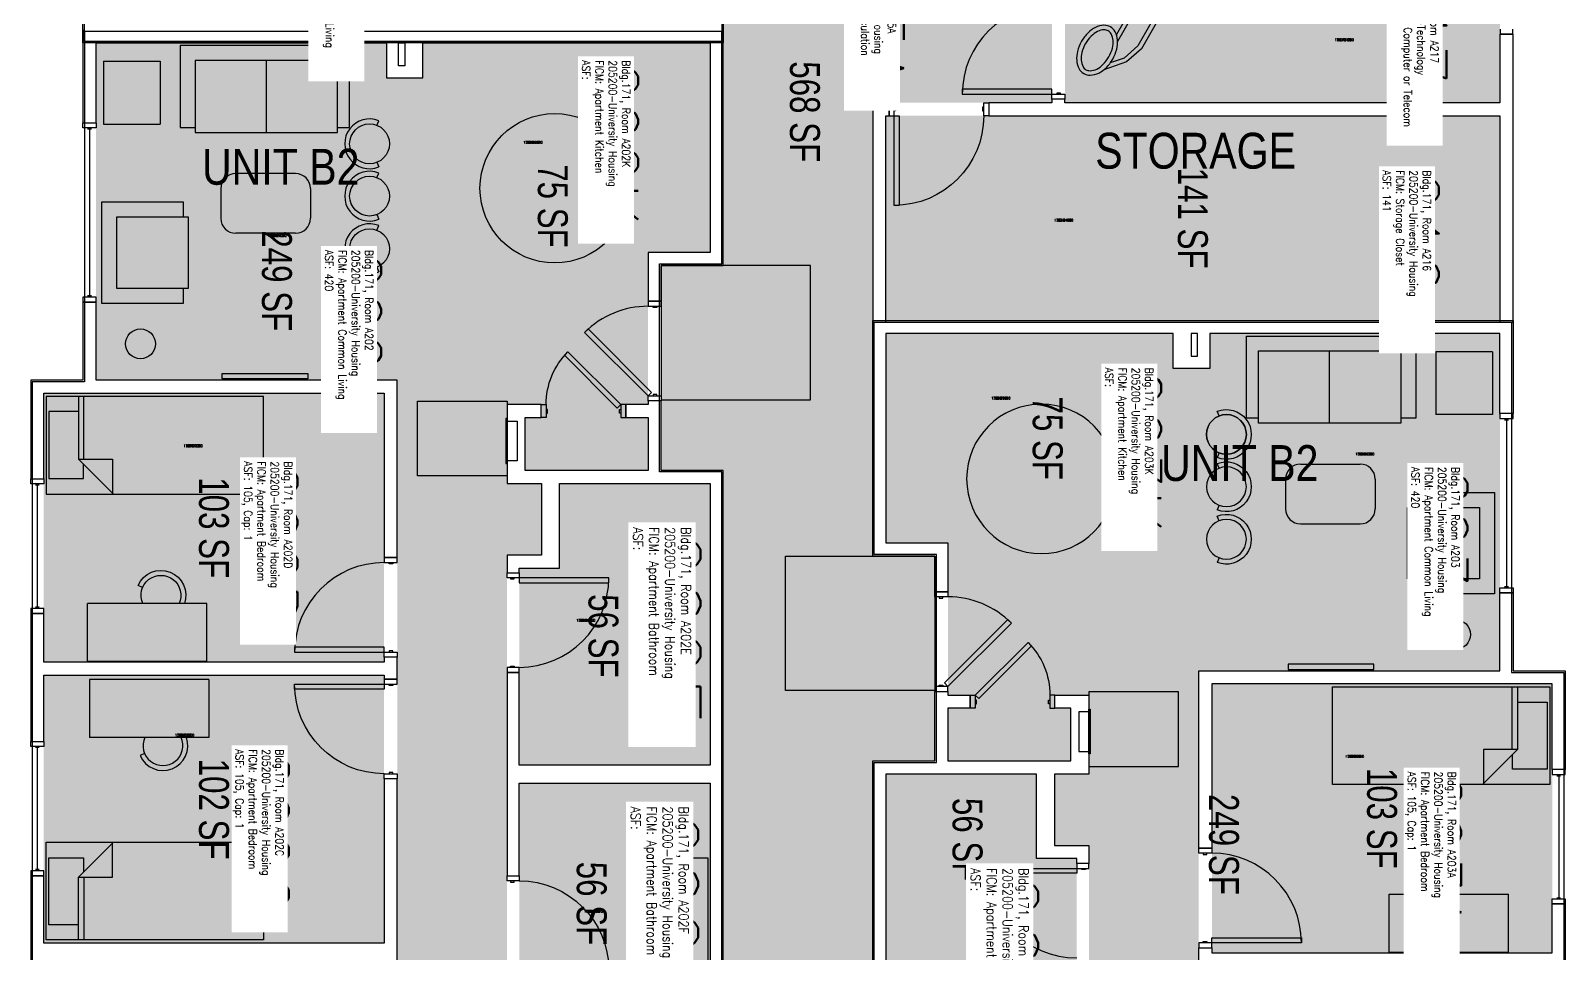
# Model space of a CAD drawing. Header units: inches. Extents: x -24 to 3257, y -489 to 2081.
# Drawn here: x 97 to 714, y 540 to 910 of the extents above; entities that cross this region are included whole.
import ezdxf
from ezdxf.enums import TextEntityAlignment as Align

# ---------------------------------------------------------------- set-up
doc = ezdxf.new("R2010")
doc.units = ezdxf.units.IN
doc.header["$LTSCALE"] = 48
doc.header["$MEASUREMENT"] = 0
for name, color, linetype in [('A-AREA-IDEN', 1, 'Continuous'), ('A-AREA-UNIT', 1, 'Continuous'), ('A-DOOR', 2, 'Continuous'), ('A-FLOR-ACCS', 2, 'Continuous'), ('A-FURN', 3, 'Continuous'), ('A-GLAZ', 1, 'Continuous'), ('A-IDEN-ICON', 4, 'Continuous'), ('A-IDEN-RNUM', 7, 'Continuous'), ('A-IDEN-SNUM', 4, 'Continuous'), ('A-IDEN-VNUM', 4, 'Continuous'), ('A-WALL', 5, 'Continuous'), ('AREA-TEXT', 3, 'Continuous'), ('E-POWR', 2, 'Continuous'), ('Rooms-Category-Color', 7, 'Continuous'), ('Rooms-College-Color', 7, 'Continuous'), ('Rooms-Department-Color', 7, 'Continuous'), ('Rooms-Division-Color', 7, 'Continuous'), ('Rooms-Information', 7, 'Continuous')]:
    doc.layers.add(name, color=color, linetype=linetype)
doc.styles.add('AREA', font='arial.ttf', dxfattribs={"width": 0.75, "height": 12})
doc.styles.add('ROOMSNUMBER', font='txt.shx', dxfattribs={"height": 0.03})
doc.styles.add('ROOMVNUMBER', font='simplex.shx', dxfattribs={"width": 0.85})
doc.styles.get("Standard").update_dxf_attribs({"font": 'ARIALN.TTF'})

# ---------------------------------------------------------------- blocks, each defined once
blk = doc.blocks.new('LUVSEAT')
at = {"layer": 'A-FURN'}
for p, q in [((0, 34), (-33, 34)), ((-33, 34), (-33, 28)), ((0, -34), (0, 34)), ((-6, 28), (-35, 28)), ((-35, 28), (-35, -29.21)), ((-6, -29.21), (-6, 28)), ((-35, -0.6), (-6, -0.6)), ((-35, -29.21), (-6, -29.21)), ((-33, -29.21), (-33, -34)), ((-33, -34), (0, -34))]:
    blk.add_line(p, q, dxfattribs=at)
blk = doc.blocks.new('Bar stool')
at = {"layer": 'A-FURN'}
for p, q in [((-7.43, -2.97), (-9.29, -3.71)), ((7.43, -2.97), (9.29, -3.71))]:
    blk.add_line(p, q, dxfattribs=at)
blk.add_circle((0, 0), 8, dxfattribs=at)
blk.add_arc((0, 0), 10, 338.20604, 201.79396, dxfattribs=at)
blk = doc.blocks.new('A$C4D89189E')
for p, q in [((0, 48), (0, 0)), ((0, 48), (23.25, 48)), ((23.25, 48), (23.25, 0)), ((29.75, 22.18), (30.53, 20.35)), ((0, 0), (23.25, 0.01))]:
    blk.add_line(p, q)
for radius, start, end in [(10, 293.20604, 109.52969), (8, 245.29988, 114.70012)]:
    blk.add_arc((26.59, 29.54), radius, start, end)
blk = doc.blocks.new('5ft_Diameter')
blk.add_circle((0, 0), 30)
blk = doc.blocks.new('HC 54X60')
at = {"layer": 'A-FLOR-ACCS'}
blk.add_lwpolyline([(455.59, -685.59), (455.59, -745.59), (509.59, -745.59), (509.59, -685.59)], close=True, dxfattribs=at)
blk = doc.blocks.new('BED_TWIN')
at = {"linetype": 'Continuous'}
for p, q in [((87.250002, 19.500025), (0, 19.500025)), ((0, 19.500025), (0, -19.740625)), ((12.96, 19.500025), (12.96, -5.659925)), ((15.12, -5.659925), (15.12, 19.500025)), ((87.250002, -19.740625), (87.250002, 19.504725)), ((12.96, 13.379975), (0.99222, 13.379975)), ((1, 13.376575), (1, -13.500025)), ((27.040597, -19.740625), (12.96, -5.659925)), ((12.96, -5.659925), (26.64, -5.659925)), ((26.64, -5.659925), (26.64, -19.340025)), ((15, -13.500025), (15, -7.717325)), ((1, -13.500025), (15, -13.500025)), ((0, -19.740625), (87.252733, -19.740625))]:
    blk.add_line(p, q, dxfattribs=at)
blk = doc.blocks.new('TV')
at = {"layer": 'A-FURN'}
blk.add_lwpolyline([(464.06, -449.82), (466.21, -449.82), (466.21, -484.13), (464.06, -484.13)], close=True, dxfattribs=at)
blk = doc.blocks.new('singleseat')
at = {"layer": 'A-FURN'}
for p, q in [((535.06, -401.29), (494.46, -401.29)), ((494.46, -401.29), (494.46, -434.29)), ((535.06, -434.29), (535.06, -401.29)), ((529.06, -407.29), (500.46, -407.29)), ((500.46, -407.29), (500.46, -436.29)), ((529.06, -436.29), (529.06, -407.29)), ((529.06, -436.29), (529.06, -407.29)), ((494.46, -434.29), (500.46, -434.29)), ((500.46, -436.29), (529.06, -436.29)), ((529.06, -434.29), (533.85, -434.29)), ((529.06, -434.29), (535.06, -434.29))]:
    blk.add_line(p, q, dxfattribs=at)
blk = doc.blocks.new('30x48')
at = {"layer": 'A-FLOR-ACCS'}
blk.add_lwpolyline([(0, 30), (48, 30), (48, 0), (0, 0)], close=True, dxfattribs=at)
blk = doc.blocks.new('CPPHONE')
for p, q in [((0.0096, 0.0252), (-0.0196, -0.0252)), ((0.0169, 0.0279), (-0.0182, -0.0329))]:
    blk.add_line(p, q)
for points in [[(0.0288, 0.0786, 0.139889), (0.0216, 0.0804, 0.107118), (0.0122, 0.0781, 0.079812), (0.0039, 0.0722, 0.067459), (-0.0035, 0.0626, 0.067459), (-0.008, 0.0515, 0.079812), (-0.009, 0.0413, 0.107118), (-0.0064, 0.032, 0.139889), (-0.0012, 0.0267, 0.139889), (0.0061, 0.0248, 0.107118), (0.0155, 0.0272, 0.079812), (0.0238, 0.0331, 0.067459), (0.0312, 0.0426, 0.067459), (0.0357, 0.0538, 0.079812), (0.0367, 0.0639, 0.107118), (0.034, 0.0732, 0.139889)], [(0.0263, 0.0743, 0.139889), (0.0218, 0.0754, 0.107118), (0.0144, 0.0736, 0.079812), (0.0074, 0.0686, 0.067459), (0.0008, 0.0601, 0.067459), (-0.0032, 0.0502, 0.079812), (-0.004, 0.0417, 0.107118), (-0.0019, 0.0344, 0.139889), (0.0013, 0.031, 0.139889), (0.0059, 0.0298, 0.107118), (0.0133, 0.0317, 0.079812), (0.0203, 0.0367, 0.067459), (0.0268, 0.0451, 0.067459), (0.0309, 0.055, 0.079812), (0.0317, 0.0636, 0.107118), (0.0296, 0.0709, 0.139889)], [(-0.0262, -0.0167, 0.139889), (-0.0334, -0.0148, 0.107118), (-0.0428, -0.0172, 0.079812), (-0.0511, -0.0231, 0.067459), (-0.0585, -0.0326, 0.067459), (-0.063, -0.0438, 0.079812), (-0.064, -0.0539, 0.107118), (-0.0614, -0.0632, 0.139889), (-0.0562, -0.0686, 0.139889), (-0.0489, -0.0704, 0.107118), (-0.0395, -0.0681, 0.079812), (-0.0312, -0.0622, 0.067459), (-0.0238, -0.0526, 0.067459), (-0.0193, -0.0415, 0.079812), (-0.0183, -0.0313, 0.107118), (-0.021, -0.022, 0.139889)], [(-0.0287, -0.021, 0.139889), (-0.0332, -0.0198, 0.107118), (-0.0406, -0.0217, 0.079812), (-0.0476, -0.0267, 0.067459), (-0.0542, -0.0351, 0.067459), (-0.0582, -0.045, 0.079812), (-0.059, -0.0536, 0.107118), (-0.0569, -0.0609, 0.139889), (-0.0537, -0.0643, 0.139889), (-0.0491, -0.0654, 0.107118), (-0.0417, -0.0636, 0.079812), (-0.0347, -0.0586, 0.067459), (-0.0282, -0.0501, 0.067459), (-0.0241, -0.0402, 0.079812), (-0.0233, -0.0317, 0.107118), (-0.0254, -0.0244, 0.139889)]]:
    blk.add_lwpolyline(points, format="xyb", close=True)
for points in [[(0.0364, 0.0572), (0.0417, 0.0308), (0.0382, 0.0108), (0.0082, -0.0411), (-0.0083, -0.0558), (-0.0338, -0.0645)], [(0.0334, 0.047), (0.0366, 0.0307), (0.0334, 0.0126), (0.0043, -0.0379), (-0.0109, -0.0514), (-0.0265, -0.0567)]]:
    blk.add_lwpolyline(points)

msp = doc.modelspace()

# ---------------------------------------------------------------- hatches: boundary and pattern name
h = msp.add_hatch()
h.set_pattern_fill('ANSI31', color=256, angle=90, style=0)
h.set_pattern_definition([(135, (-275.59335, 306.26828), (-0.088388348, -0.088388348), [])])
h.paths.add_polyline_path([(308.36, 637.74), (308.36, 696.47), (317.57, 696.47), (317.57, 637.74)], flags=9)
h = msp.add_hatch()
h.set_pattern_fill('ANSI31', color=256, style=0)
h.set_pattern_definition([(45, (1086.59335, 189.51828), (0.088388348, -0.088388348), [])])
h.paths.add_polyline_path([(502.64, 520.99), (502.64, 579.72), (493.43, 579.72), (493.43, 520.99)], flags=9)
at = {"layer": 'Rooms-Category-Color', "true_color": 0xadadad}
msp.add_hatch(color=253, dxfattribs=at).paths.add_polyline_path([(547.22, 1168.24), (547.22, 1193.24), (464.89, 1193.24), (464.89, 1168.24), (375.5, 1168.24), (375.5, 1082.22), (350.5, 1082.22), (350.5, 999.89), (375.5, 999.89), (375.5, 815.86), (350.5, 815.86), (350.5, 733.53), (375.5, 733.53), (374.88, 226), (435.5, 226), (435.5, 616.78), (460.5, 616.78), (460.5, 699.11), (435.5, 699.11), (435.5, 881.25), (507.5, 881.25), (507.5, 960.25), (435.5, 960.25), (435.5, 1023.88), (495.87, 1084.25), (547.22, 1084.25)])
at = {"layer": 'Rooms-Category-Color', "true_color": 0xe3c5e1}
msp.add_hatch(color=254, dxfattribs=at).paths.add_polyline_path([(687.5, 960.25), (687.5, 881.25), (512.75, 881.25), (512.75, 948.25), (536.75, 948.25), (536.75, 960.25)])
at = {"layer": 'Rooms-Category-Color', "true_color": 0x728ef3}
for points in [[(240.13, 905.25), (240.13, 821.11), (345.25, 821.11), (345.25, 759.98), (336.3, 759.98), (336.3, 754.73), (345.25, 754.73), (345.25, 733.53), (295.88, 733.53), (295.88, 754.73), (302.3, 754.73), (302.3, 759.98), (288.63, 759.98), (288.63, 728.28), (302.5, 728.28), (302.5, 699.53), (288.63, 699.53), (288.63, 523.5), (302.5, 523.5), (302.5, 494.75), (244.5, 494.75), (244.5, 769.75), (123.5, 769.75), (123.5, 905.25)], [(370.25, 821.11), (240.13, 821.11), (240.13, 891.25), (254.75, 891.25), (254.75, 905.25), (370.25, 905.25)], [(687.5, 876), (687.5, 793.75), (440.75, 793.75), (440.75, 876)], [(440.75, 704.36), (570.88, 704.36), (570.88, 774.5), (556.25, 774.5), (556.25, 788.5), (440.75, 788.5)], [(570.88, 788.5), (570.88, 704.36), (465.75, 704.36), (465.75, 643.23), (474.7, 643.23), (474.7, 637.98), (465.75, 637.98), (465.75, 616.78), (515.13, 616.78), (515.13, 637.98), (508.7, 637.98), (508.7, 643.23), (522.38, 643.23), (522.38, 611.53), (508.5, 611.53), (508.5, 582.78), (522.38, 582.78), (522.38, 406.75), (508.5, 406.75), (508.5, 378), (566.5, 378), (566.5, 653), (687.5, 653), (687.5, 788.5)], [(102.5, 764.5), (102.5, 656.5), (239.25, 656.5), (239.25, 764.5)], [(293.5, 694.28), (293.5, 615.14), (370.25, 615.14), (370.25, 728.28), (309.75, 728.28), (309.75, 694.28)], [(239.25, 543.63), (239.25, 651.25), (102.5, 651.25), (102.5, 543.63)], [(708.5, 539.75), (708.5, 647.75), (571.75, 647.75), (571.75, 539.75)], [(440.75, 611.53), (440.75, 498.39), (517.5, 498.39), (517.5, 577.53), (501.25, 577.53), (501.25, 611.53)], [(370.25, 607.89), (293.5, 607.89), (293.5, 528.75), (309.75, 528.75), (309.75, 494.75), (370.25, 494.75)]]:
    msp.add_hatch(color=171, dxfattribs=at).paths.add_polyline_path(points)
at = {"layer": 'Rooms-College-Color', "true_color": 0xadadad}
for points in [[(547.22, 1168.24), (547.22, 1193.24), (464.89, 1193.24), (464.89, 1168.24), (375.5, 1168.24), (375.5, 1082.22), (350.5, 1082.22), (350.5, 999.89), (375.5, 999.89), (375.5, 815.86), (350.5, 815.86), (350.5, 733.53), (375.5, 733.53), (374.88, 226), (435.5, 226), (435.5, 616.78), (460.5, 616.78), (460.5, 699.11), (435.5, 699.11), (435.5, 881.25), (507.5, 881.25), (507.5, 960.25), (435.5, 960.25), (435.5, 1023.88), (495.87, 1084.25), (547.22, 1084.25)], [(687.5, 960.25), (687.5, 881.25), (512.75, 881.25), (512.75, 948.25), (536.75, 948.25), (536.75, 960.25)], [(240.13, 905.25), (240.13, 821.11), (345.25, 821.11), (345.25, 759.98), (336.3, 759.98), (336.3, 754.73), (345.25, 754.73), (345.25, 733.53), (295.88, 733.53), (295.88, 754.73), (302.3, 754.73), (302.3, 759.98), (288.63, 759.98), (288.63, 728.28), (302.5, 728.28), (302.5, 699.53), (288.63, 699.53), (288.63, 523.5), (302.5, 523.5), (302.5, 494.75), (244.5, 494.75), (244.5, 769.75), (123.5, 769.75), (123.5, 905.25)], [(370.25, 821.11), (240.13, 821.11), (240.13, 891.25), (254.75, 891.25), (254.75, 905.25), (370.25, 905.25)], [(687.5, 876), (687.5, 793.75), (440.75, 793.75), (440.75, 876)], [(440.75, 704.36), (570.88, 704.36), (570.88, 774.5), (556.25, 774.5), (556.25, 788.5), (440.75, 788.5)], [(570.88, 788.5), (570.88, 704.36), (465.75, 704.36), (465.75, 643.23), (474.7, 643.23), (474.7, 637.98), (465.75, 637.98), (465.75, 616.78), (515.13, 616.78), (515.13, 637.98), (508.7, 637.98), (508.7, 643.23), (522.38, 643.23), (522.38, 611.53), (508.5, 611.53), (508.5, 582.78), (522.38, 582.78), (522.38, 406.75), (508.5, 406.75), (508.5, 378), (566.5, 378), (566.5, 653), (687.5, 653), (687.5, 788.5)], [(102.5, 764.5), (102.5, 656.5), (239.25, 656.5), (239.25, 764.5)], [(293.5, 694.28), (293.5, 615.14), (370.25, 615.14), (370.25, 728.28), (309.75, 728.28), (309.75, 694.28)], [(239.25, 543.63), (239.25, 651.25), (102.5, 651.25), (102.5, 543.63)], [(708.5, 539.75), (708.5, 647.75), (571.75, 647.75), (571.75, 539.75)], [(440.75, 611.53), (440.75, 498.39), (517.5, 498.39), (517.5, 577.53), (501.25, 577.53), (501.25, 611.53)], [(370.25, 607.89), (293.5, 607.89), (293.5, 528.75), (309.75, 528.75), (309.75, 494.75), (370.25, 494.75)]]:
    msp.add_hatch(color=253, dxfattribs=at).paths.add_polyline_path(points)
at = {"layer": 'Rooms-Department-Color', "true_color": 0xacacac}
msp.add_hatch(color=253, dxfattribs=at).paths.add_polyline_path([(547.22, 1168.24), (547.22, 1193.24), (464.89, 1193.24), (464.89, 1168.24), (375.5, 1168.24), (375.5, 1082.22), (350.5, 1082.22), (350.5, 999.89), (375.5, 999.89), (375.5, 815.86), (350.5, 815.86), (350.5, 733.53), (375.5, 733.53), (374.88, 226), (435.5, 226), (435.5, 616.78), (460.5, 616.78), (460.5, 699.11), (435.5, 699.11), (435.5, 881.25), (507.5, 881.25), (507.5, 960.25), (435.5, 960.25), (435.5, 1023.88), (495.87, 1084.25), (547.22, 1084.25)])
at = {"layer": 'Rooms-Department-Color', "true_color": 0x604aed}
for points in [[(687.5, 960.25), (687.5, 881.25), (512.75, 881.25), (512.75, 948.25), (536.75, 948.25), (536.75, 960.25)], [(240.13, 905.25), (240.13, 821.11), (345.25, 821.11), (345.25, 759.98), (336.3, 759.98), (336.3, 754.73), (345.25, 754.73), (345.25, 733.53), (295.88, 733.53), (295.88, 754.73), (302.3, 754.73), (302.3, 759.98), (288.63, 759.98), (288.63, 728.28), (302.5, 728.28), (302.5, 699.53), (288.63, 699.53), (288.63, 523.5), (302.5, 523.5), (302.5, 494.75), (244.5, 494.75), (244.5, 769.75), (123.5, 769.75), (123.5, 905.25)], [(370.25, 821.11), (240.13, 821.11), (240.13, 891.25), (254.75, 891.25), (254.75, 905.25), (370.25, 905.25)], [(687.5, 876), (687.5, 793.75), (440.75, 793.75), (440.75, 876)], [(440.75, 704.36), (570.88, 704.36), (570.88, 774.5), (556.25, 774.5), (556.25, 788.5), (440.75, 788.5)], [(570.88, 788.5), (570.88, 704.36), (465.75, 704.36), (465.75, 643.23), (474.7, 643.23), (474.7, 637.98), (465.75, 637.98), (465.75, 616.78), (515.13, 616.78), (515.13, 637.98), (508.7, 637.98), (508.7, 643.23), (522.38, 643.23), (522.38, 611.53), (508.5, 611.53), (508.5, 582.78), (522.38, 582.78), (522.38, 406.75), (508.5, 406.75), (508.5, 378), (566.5, 378), (566.5, 653), (687.5, 653), (687.5, 788.5)], [(102.5, 764.5), (102.5, 656.5), (239.25, 656.5), (239.25, 764.5)], [(293.5, 694.28), (293.5, 615.14), (370.25, 615.14), (370.25, 728.28), (309.75, 728.28), (309.75, 694.28)], [(239.25, 543.63), (239.25, 651.25), (102.5, 651.25), (102.5, 543.63)], [(708.5, 539.75), (708.5, 647.75), (571.75, 647.75), (571.75, 539.75)], [(440.75, 611.53), (440.75, 498.39), (517.5, 498.39), (517.5, 577.53), (501.25, 577.53), (501.25, 611.53)], [(370.25, 607.89), (293.5, 607.89), (293.5, 528.75), (309.75, 528.75), (309.75, 494.75), (370.25, 494.75)]]:
    msp.add_hatch(color=173, dxfattribs=at).paths.add_polyline_path(points)
at = {"layer": 'Rooms-Division-Color', "true_color": 0xadadad}
msp.add_hatch(color=253, dxfattribs=at).paths.add_polyline_path([(547.22, 1168.24), (547.22, 1193.24), (464.89, 1193.24), (464.89, 1168.24), (375.5, 1168.24), (375.5, 1082.22), (350.5, 1082.22), (350.5, 999.89), (375.5, 999.89), (375.5, 815.86), (350.5, 815.86), (350.5, 733.53), (375.5, 733.53), (374.88, 226), (435.5, 226), (435.5, 616.78), (460.5, 616.78), (460.5, 699.11), (435.5, 699.11), (435.5, 881.25), (507.5, 881.25), (507.5, 960.25), (435.5, 960.25), (435.5, 1023.88), (495.87, 1084.25), (547.22, 1084.25)])
at = {"layer": 'Rooms-Division-Color', "true_color": 0x604aed}
for points in [[(687.5, 960.25), (687.5, 881.25), (512.75, 881.25), (512.75, 948.25), (536.75, 948.25), (536.75, 960.25)], [(240.13, 905.25), (240.13, 821.11), (345.25, 821.11), (345.25, 759.98), (336.3, 759.98), (336.3, 754.73), (345.25, 754.73), (345.25, 733.53), (295.88, 733.53), (295.88, 754.73), (302.3, 754.73), (302.3, 759.98), (288.63, 759.98), (288.63, 728.28), (302.5, 728.28), (302.5, 699.53), (288.63, 699.53), (288.63, 523.5), (302.5, 523.5), (302.5, 494.75), (244.5, 494.75), (244.5, 769.75), (123.5, 769.75), (123.5, 905.25)], [(370.25, 821.11), (240.13, 821.11), (240.13, 891.25), (254.75, 891.25), (254.75, 905.25), (370.25, 905.25)], [(687.5, 876), (687.5, 793.75), (440.75, 793.75), (440.75, 876)], [(440.75, 704.36), (570.88, 704.36), (570.88, 774.5), (556.25, 774.5), (556.25, 788.5), (440.75, 788.5)], [(570.88, 788.5), (570.88, 704.36), (465.75, 704.36), (465.75, 643.23), (474.7, 643.23), (474.7, 637.98), (465.75, 637.98), (465.75, 616.78), (515.13, 616.78), (515.13, 637.98), (508.7, 637.98), (508.7, 643.23), (522.38, 643.23), (522.38, 611.53), (508.5, 611.53), (508.5, 582.78), (522.38, 582.78), (522.38, 406.75), (508.5, 406.75), (508.5, 378), (566.5, 378), (566.5, 653), (687.5, 653), (687.5, 788.5)], [(102.5, 764.5), (102.5, 656.5), (239.25, 656.5), (239.25, 764.5)], [(293.5, 694.28), (293.5, 615.14), (370.25, 615.14), (370.25, 728.28), (309.75, 728.28), (309.75, 694.28)], [(239.25, 543.63), (239.25, 651.25), (102.5, 651.25), (102.5, 543.63)], [(708.5, 539.75), (708.5, 647.75), (571.75, 647.75), (571.75, 539.75)], [(440.75, 611.53), (440.75, 498.39), (517.5, 498.39), (517.5, 577.53), (501.25, 577.53), (501.25, 611.53)], [(370.25, 607.89), (293.5, 607.89), (293.5, 528.75), (309.75, 528.75), (309.75, 494.75), (370.25, 494.75)]]:
    msp.add_hatch(color=173, dxfattribs=at).paths.add_polyline_path(points)

# ---------------------------------------------------------------- linework, layer by layer
at = {"layer": 'A-AREA-UNIT'}
for p, q in [((118.88, 905.88), (118.88, 1046.63)), ((374.88, 999.27), (374.88, 905.88)), ((374.88, 909.88), (118.88, 909.88)), ((118.88, 909.88), (118.88, 769.13)), ((374.88, 816.48), (374.88, 909.88)), ((374.88, 905.88), (118.88, 905.88)), ((349.88, 732.91), (349.88, 816.48)), ((349.88, 816.48), (374.88, 816.48)), ((436.13, 699.73), (436.13, 793.13)), ((436.13, 793.13), (692.13, 793.13)), ((692.13, 793.13), (692.13, 652.38)), ((118.88, 769.13), (97.88, 769.13)), ((97.88, 769.13), (97.88, 426.13)), ((374.88, 732.91), (349.88, 732.91)), ((374.88, 366.13), (374.88, 732.91)), ((461.13, 699.73), (436.13, 699.73)), ((461.13, 616.16), (461.13, 699.73)), ((692.13, 652.38), (713.13, 652.38)), ((713.13, 652.38), (713.13, 309.38)), ((436.13, 249.38), (436.13, 616.16)), ((436.13, 616.16), (461.13, 616.16))]:
    msp.add_line(p, q, dxfattribs=at)
at = {"layer": 'A-DOOR'}
for p, q in [((507.5, 886.63), (471.5, 886.63)), ((471.5, 886.63), (471.5, 884.63)), ((471.5, 884.63), (507.5, 884.63)), ((507.5, 884.63), (507.5, 886.63)), ((507.5, 882.63), (507.5, 884.63)), ((507.5, 884.63), (512.75, 884.63)), ((512.75, 882.63), (507.5, 882.63)), ((511, 885.13), (509.5, 885.13)), ((509.5, 885.13), (509.5, 884.63)), ((509.5, 884.63), (511, 884.63)), ((511, 884.63), (511, 885.13)), ((512.75, 884.63), (512.75, 882.63)), ((444.13, 881.25), (442.13, 881.25)), ((442.13, 881.25), (442.13, 876)), ((442.13, 876), (444.13, 876)), ((444.13, 876), (444.13, 881.25)), ((444.13, 879.5), (444.63, 879.5)), ((444.13, 878), (444.13, 879.5)), ((444.63, 878), (444.13, 878)), ((444.13, 876), (446.13, 876)), ((444.13, 840), (444.13, 876)), ((444.63, 879.5), (444.63, 878)), ((446.13, 876), (446.13, 840)), ((480.13, 879.5), (479.63, 879.5)), ((479.63, 879.5), (479.63, 878)), ((479.63, 878), (480.13, 878)), ((480.13, 881.25), (482.13, 881.25)), ((480.13, 876), (480.13, 881.25)), ((480.13, 878), (480.13, 879.5)), ((482.13, 876), (480.13, 876)), ((482.13, 881.25), (482.13, 876)), ((446.13, 840), (444.13, 840))]:
    msp.add_line(p, q, dxfattribs=at)
for points in [[(350.5, 799.47), (350.5, 801.47), (345.25, 801.47), (345.25, 799.47)], [(348.75, 799.47), (348.75, 798.97), (347.25, 798.97), (347.25, 799.47)], [(345.25, 763.47), (346.66, 764.88), (321.21, 790.34), (319.79, 788.92)], [(334.3, 759.98), (332.89, 758.57), (311.67, 779.78), (313.09, 781.19)], [(304.3, 754.73), (302.3, 754.73), (302.3, 759.98), (304.3, 759.98)], [(334.3, 754.73), (336.3, 754.73), (336.3, 759.98), (334.3, 759.98)], [(350.5, 763.47), (350.5, 761.47), (345.25, 761.47), (345.25, 763.47)], [(348.75, 763.47), (348.75, 763.97), (347.25, 763.97), (347.25, 763.47)], [(304.3, 756.48), (304.8, 756.48), (304.8, 757.98), (304.3, 757.98)], [(334.3, 756.48), (333.8, 756.48), (333.8, 757.98), (334.3, 757.98)], [(244.5, 696.5), (244.5, 698.5), (239.25, 698.5), (239.25, 696.5)], [(242.75, 696.5), (242.75, 696), (241.25, 696), (241.25, 696.5)], [(288.63, 690.39), (288.63, 692.39), (293.5, 692.39), (293.5, 690.39)], [(290, 690.39), (290, 689.89), (291.5, 689.89), (291.5, 690.39)], [(293.5, 690.39), (293.5, 688.39), (329.5, 688.39), (329.5, 690.39)], [(460.5, 682.72), (460.5, 684.72), (465.75, 684.72), (465.75, 682.72)], [(462.25, 682.72), (462.25, 682.22), (463.75, 682.22), (463.75, 682.72)], [(465.75, 646.72), (464.34, 648.13), (489.79, 673.59), (491.21, 672.17)], [(239.25, 660.5), (239.25, 662.5), (203.25, 662.5), (203.25, 660.5)], [(244.5, 660.5), (244.5, 658.5), (239.25, 658.5), (239.25, 660.5)], [(242.75, 660.5), (242.75, 661), (241.25, 661), (241.25, 660.5)], [(476.7, 643.23), (478.11, 641.82), (499.33, 663.03), (497.91, 664.44)], [(288.63, 654.39), (288.63, 652.39), (293.5, 652.39), (293.5, 654.39)], [(290, 654.39), (290, 654.89), (291.5, 654.89), (291.5, 654.39)], [(239.25, 647.63), (239.25, 645.63), (203.25, 645.63), (203.25, 647.63)], [(244.5, 647.63), (244.5, 649.63), (239.25, 649.63), (239.25, 647.63)], [(242.75, 647.63), (242.75, 647.13), (241.25, 647.13), (241.25, 647.63)], [(460.5, 646.72), (460.5, 644.72), (465.75, 644.72), (465.75, 646.72)], [(462.25, 646.72), (462.25, 647.22), (463.75, 647.22), (463.75, 646.72)], [(476.7, 637.98), (474.7, 637.98), (474.7, 643.23), (476.7, 643.23)], [(476.7, 639.73), (477.2, 639.73), (477.2, 641.23), (476.7, 641.23)], [(506.7, 639.73), (506.2, 639.73), (506.2, 641.23), (506.7, 641.23)], [(506.7, 637.98), (508.7, 637.98), (508.7, 643.23), (506.7, 643.23)], [(244.5, 611.63), (244.5, 609.63), (239.25, 609.63), (239.25, 611.63)], [(242.75, 611.63), (242.75, 612.13), (241.25, 612.13), (241.25, 611.63)], [(566.5, 579.75), (566.5, 581.75), (571.75, 581.75), (571.75, 579.75)], [(568.25, 579.75), (568.25, 579.25), (569.75, 579.25), (569.75, 579.75)], [(517.5, 573.64), (517.5, 571.64), (481.5, 571.64), (481.5, 573.64)], [(522.38, 573.64), (522.38, 575.64), (517.5, 575.64), (517.5, 573.64)], [(521, 573.64), (521, 573.14), (519.5, 573.14), (519.5, 573.64)], [(288.63, 568.64), (288.63, 570.64), (293.5, 570.64), (293.5, 568.64)], [(290, 568.64), (290, 568.14), (291.5, 568.14), (291.5, 568.64)], [(566.5, 543.75), (566.5, 541.75), (571.75, 541.75), (571.75, 543.75)], [(568.25, 543.75), (568.25, 544.25), (569.75, 544.25), (569.75, 543.75)], [(571.75, 543.75), (571.75, 545.75), (607.75, 545.75), (607.75, 543.75)]]:
    msp.add_lwpolyline(points, close=True, dxfattribs=at)
for centre, start, end in [((507.5, 884.63), 90, 180), ((345.25, 763.47), 90, 135), ((239.25, 660.5), 90, 180), ((293.5, 690.39), 270, 0), ((465.75, 646.72), 45, 90), ((571.75, 543.75), 0, 90), ((517.5, 573.64), 180, 270)]:
    msp.add_arc(centre, 36, start, end, dxfattribs=at)
at = {"layer": 'A-DOOR', "extrusion": (0, 0, -1)}
for centre, radius, start, end in [((-444.13, 876), 36, 180, 270), ((-334.3, 759.98), 30, 0, 45), ((-476.7, 643.23), 30, 135, 180), ((-239.25, 647.63), 36, 270, 0), ((-293.5, 532.64), 36, 90, 180)]:
    msp.add_arc(centre, radius, start, end, dxfattribs=at)
at = {"layer": 'A-FLOR-ACCS'}
for points in [[(288.63, 731.33), (252.63, 731.33), (252.63, 761.33), (288.63, 761.33)], [(522.38, 614.58), (558.38, 614.58), (558.38, 644.58), (522.38, 644.58)]]:
    msp.add_lwpolyline(points, close=True, dxfattribs=at)
at = {"layer": 'A-FURN'}
for p, q in [((126.52, 897.94), (149.27, 897.94)), ((126.52, 897.94), (126.52, 872.69)), ((149.27, 897.94), (149.27, 872.69)), ((126.52, 872.69), (149.27, 872.69)), ((203.63, 852.8), (179.63, 852.8)), ((173.63, 846.8), (173.63, 834.8)), ((209.63, 846.8), (209.63, 834.8)), ((203.63, 828.8), (179.63, 828.8)), ((684.48, 781.19), (661.73, 781.19)), ((661.73, 781.19), (661.73, 755.94)), ((684.48, 781.19), (684.48, 755.94)), ((684.48, 755.94), (661.73, 755.94)), ((607.37, 736.05), (631.37, 736.05)), ((601.37, 730.05), (601.37, 718.05)), ((637.37, 730.05), (637.37, 718.05)), ((607.37, 712.05), (631.37, 712.05))]:
    msp.add_line(p, q, dxfattribs=at)
for centre, radius in [((233.39, 864.73), 8), ((141.37, 784.35), 6), ((577.61, 747.98), 8), ((669.63, 667.6), 6)]:
    msp.add_circle(centre, radius, dxfattribs=at)
for centre, start, end in [((179.63, 846.8), 90, 180), ((203.63, 846.8), 0, 90), ((179.63, 834.8), 180, 270), ((203.63, 834.8), 270, 0), ((607.37, 730.05), 90, 180), ((631.37, 730.05), 0, 90), ((607.37, 718.05), 180, 270), ((631.37, 718.05), 270, 0)]:
    msp.add_arc(centre, 6, start, end, dxfattribs=at)
at = {"layer": 'A-GLAZ'}
for p, q in [((687.63, 910.75), (687.63, 908.75)), ((687.63, 908.75), (692.63, 908.75)), ((692.63, 908.75), (692.63, 910.75)), ((121.63, 870.63), (120.13, 870.63)), ((120.88, 870.63), (120.88, 803.63)), ((121.63, 803.63), (120.13, 803.63)), ((689.38, 753.88), (690.88, 753.88)), ((690.13, 753.88), (690.13, 686.88)), ((100.63, 727.59), (99.13, 727.59)), ((99.88, 727.59), (99.88, 678.59)), ((689.38, 686.88), (690.88, 686.88)), ((100.63, 678.59), (99.13, 678.59)), ((100.63, 622.13), (99.13, 622.13)), ((99.88, 622.13), (99.88, 573.13)), ((710.38, 610.84), (711.88, 610.84)), ((711.13, 610.84), (711.13, 561.84)), ((100.63, 573.13), (99.13, 573.13)), ((710.38, 561.84), (711.88, 561.84))]:
    msp.add_line(p, q, dxfattribs=at)
for points in [[(118.25, 871.13), (118.25, 873.13), (123.5, 873.13), (123.5, 871.13)], [(118.25, 803.13), (118.25, 801.13), (123.5, 801.13), (123.5, 803.13)], [(692.75, 754.38), (692.75, 756.38), (687.5, 756.38), (687.5, 754.38)], [(97.25, 728.09), (97.25, 730.09), (102.5, 730.09), (102.5, 728.09)], [(692.75, 686.38), (692.75, 684.38), (687.5, 684.38), (687.5, 686.38)], [(97.25, 678.09), (97.25, 676.09), (102.5, 676.09), (102.5, 678.09)], [(97.25, 622.63), (97.25, 624.63), (102.5, 624.63), (102.5, 622.63)], [(713.75, 611.34), (713.75, 613.34), (708.5, 613.34), (708.5, 611.34)], [(97.25, 572.63), (97.25, 570.63), (102.5, 570.63), (102.5, 572.63)], [(713.75, 561.34), (713.75, 559.34), (708.5, 559.34), (708.5, 561.34)]]:
    msp.add_lwpolyline(points, close=True, dxfattribs=at)
at = {"layer": 'A-WALL'}
for p, q in [((375.5, 999.89), (375.5, 905.25)), ((118.25, 905.25), (118.25, 942.62)), ((118.25, 910.5), (118.25, 873.13)), ((375.5, 815.86), (375.5, 910.5)), ((692.75, 908.75), (687.5, 908.75)), ((687.5, 908.75), (687.5, 881.25)), ((692.75, 793.13), (692.75, 908.75)), ((375.5, 905.25), (118.25, 905.25)), ((123.5, 873.13), (123.5, 905.25)), ((123.5, 905.25), (240.13, 905.25)), ((240.13, 905.25), (240.13, 891.25)), ((245, 905.25), (247.5, 905.25)), ((245, 896.13), (245, 905.25)), ((247.5, 905.25), (247.5, 896.13)), ((254.75, 905.25), (370.25, 905.25)), ((254.75, 891.25), (254.75, 905.25)), ((370.25, 905.25), (370.25, 821.11)), ((247.5, 896.13), (245, 896.13)), ((240.13, 891.25), (254.75, 891.25)), ((512.75, 882.63), (507.5, 882.63)), ((507.5, 882.63), (507.5, 881.25)), ((512.75, 881.25), (512.75, 882.63)), ((435.5, 881.25), (435.5, 793.13)), ((442.13, 881.25), (435.5, 881.25)), ((440.75, 793.13), (440.75, 876)), ((440.75, 876), (442.13, 876)), ((442.13, 876), (442.13, 881.25)), ((507.5, 881.25), (482.13, 881.25)), ((482.13, 881.25), (482.13, 876)), ((482.13, 876), (687.5, 876)), ((687.5, 881.25), (512.75, 881.25)), ((687.5, 876), (687.5, 793.13)), ((118.25, 873.13), (123.5, 873.13)), ((345.25, 821.11), (345.25, 801.47)), ((370.25, 821.11), (345.25, 821.11)), ((350.5, 801.47), (350.5, 815.86)), ((350.5, 815.86), (375.5, 815.86)), ((345.25, 801.47), (350.5, 801.47)), ((118.25, 801.13), (118.25, 769.75)), ((123.5, 801.13), (118.25, 801.13)), ((123.5, 769.75), (123.5, 801.13)), ((435.5, 699.11), (435.5, 793.75)), ((435.5, 793.75), (692.75, 793.75)), ((435.5, 793.13), (440.75, 793.13)), ((687.5, 793.13), (692.75, 793.13)), ((692.75, 793.75), (692.75, 756.38)), ((440.75, 788.5), (440.75, 704.36)), ((556.25, 788.5), (440.75, 788.5)), ((556.25, 774.5), (556.25, 788.5)), ((566, 788.5), (563.5, 788.5)), ((563.5, 788.5), (563.5, 779.38)), ((566, 779.38), (566, 788.5)), ((687.5, 788.5), (570.88, 788.5)), ((570.88, 788.5), (570.88, 774.5)), ((687.5, 756.38), (687.5, 788.5)), ((563.5, 779.38), (566, 779.38)), ((570.88, 774.5), (556.25, 774.5)), ((97.25, 769.75), (97.25, 730.09)), ((118.25, 769.75), (97.25, 769.75)), ((102.5, 730.09), (102.5, 764.5)), ((102.5, 764.5), (239.25, 764.5)), ((244.5, 769.75), (123.5, 769.75)), ((239.25, 764.5), (239.25, 698.5)), ((244.5, 698.5), (244.5, 769.75)), ((288.63, 759.98), (288.63, 728.28)), ((302.3, 759.98), (288.63, 759.98)), ((302.3, 754.73), (302.3, 759.98)), ((345.25, 759.98), (336.3, 759.98)), ((336.3, 759.98), (336.3, 754.73)), ((345.25, 761.47), (345.25, 759.98)), ((350.5, 761.47), (345.25, 761.47)), ((350.5, 733.53), (350.5, 761.47)), ((295.88, 733.53), (295.88, 754.73)), ((295.88, 754.73), (302.3, 754.73)), ((336.3, 754.73), (345.25, 754.73)), ((345.25, 754.73), (345.25, 733.53)), ((692.75, 756.38), (687.5, 756.38)), ((97.25, 730.09), (102.5, 730.09)), ((288.63, 728.28), (302.5, 728.28)), ((345.25, 733.53), (295.88, 733.53)), ((302.5, 728.28), (302.5, 699.53)), ((309.75, 694.28), (309.75, 728.28)), ((309.75, 728.28), (370.25, 728.28)), ((375.5, 733.53), (350.5, 733.53)), ((370.25, 728.28), (370.25, 615.14)), ((375.5, 494.13), (375.5, 733.53)), ((440.75, 704.36), (465.75, 704.36)), ((465.75, 704.36), (465.75, 684.72)), ((239.25, 698.5), (244.5, 698.5)), ((288.63, 699.53), (288.63, 692.39)), ((302.5, 699.53), (288.63, 699.53)), ((460.5, 699.11), (435.5, 699.11)), ((460.5, 684.72), (460.5, 699.11)), ((288.63, 692.39), (293.5, 692.39)), ((293.5, 692.39), (293.5, 694.28)), ((293.5, 694.28), (309.75, 694.28)), ((465.75, 684.72), (460.5, 684.72)), ((687.5, 653), (687.5, 684.38)), ((687.5, 684.38), (692.75, 684.38)), ((692.75, 684.38), (692.75, 653)), ((97.25, 676.09), (97.25, 624.63)), ((102.5, 676.09), (97.25, 676.09)), ((102.5, 656.5), (102.5, 676.09)), ((239.25, 656.5), (102.5, 656.5)), ((239.25, 658.5), (239.25, 656.5)), ((244.5, 658.5), (239.25, 658.5)), ((244.5, 649.63), (244.5, 658.5)), ((102.5, 624.63), (102.5, 651.25)), ((102.5, 651.25), (239.25, 651.25)), ((239.25, 651.25), (239.25, 649.63)), ((239.25, 649.63), (244.5, 649.63)), ((288.63, 652.39), (288.63, 570.64)), ((293.5, 652.39), (288.63, 652.39)), ((293.5, 615.14), (293.5, 652.39)), ((566.5, 653), (687.5, 653)), ((566.5, 581.75), (566.5, 653)), ((708.5, 647.75), (571.75, 647.75)), ((571.75, 647.75), (571.75, 581.75)), ((692.75, 653), (713.75, 653)), ((708.5, 613.34), (708.5, 647.75)), ((713.75, 653), (713.75, 613.34)), ((460.5, 616.78), (460.5, 644.72)), ((460.5, 644.72), (465.75, 644.72)), ((465.75, 644.72), (465.75, 643.23)), ((465.75, 643.23), (474.7, 643.23)), ((474.7, 643.23), (474.7, 637.98)), ((508.7, 643.23), (522.38, 643.23)), ((508.7, 637.98), (508.7, 643.23)), ((522.38, 643.23), (522.38, 611.53)), ((474.7, 637.98), (465.75, 637.98)), ((465.75, 637.98), (465.75, 616.78)), ((515.13, 637.98), (508.7, 637.98)), ((515.13, 616.78), (515.13, 637.98)), ((97.25, 624.63), (102.5, 624.63)), ((435.5, 377.38), (435.5, 616.78)), ((435.5, 616.78), (460.5, 616.78)), ((465.75, 616.78), (515.13, 616.78)), ((370.25, 615.14), (293.5, 615.14)), ((440.75, 611.53), (440.75, 498.39)), ((501.25, 611.53), (440.75, 611.53)), ((501.25, 577.53), (501.25, 611.53)), ((508.5, 611.53), (508.5, 582.78)), ((522.38, 611.53), (508.5, 611.53)), ((713.75, 613.34), (708.5, 613.34)), ((239.25, 609.63), (239.25, 543.63)), ((244.5, 609.63), (239.25, 609.63)), ((244.5, 536.75), (244.5, 609.63)), ((293.5, 570.64), (293.5, 607.89)), ((293.5, 607.89), (370.25, 607.89)), ((370.25, 607.89), (370.25, 494.75)), ((508.5, 582.78), (522.38, 582.78)), ((522.38, 582.78), (522.38, 575.64)), ((571.75, 581.75), (566.5, 581.75)), ((517.5, 577.53), (501.25, 577.53)), ((517.5, 575.64), (517.5, 577.53)), ((522.38, 575.64), (517.5, 575.64)), ((102.5, 570.63), (97.25, 570.63)), ((97.25, 570.63), (97.25, 519.1)), ((102.5, 543.63), (102.5, 570.63)), ((288.63, 570.64), (293.5, 570.64)), ((708.5, 539.75), (708.5, 559.34)), ((708.5, 559.34), (713.75, 559.34)), ((713.75, 559.34), (713.75, 507.88)), ((239.25, 543.63), (102.5, 543.63)), ((566.5, 532.88), (566.5, 541.75)), ((566.5, 541.75), (571.75, 541.75)), ((571.75, 541.75), (571.75, 539.75)), ((571.75, 539.75), (708.5, 539.75))]:
    msp.add_line(p, q, dxfattribs=at)
at = {"layer": 'E-POWR'}
for points in [[(288.63, 754.33), (288.13, 754.33), (288.13, 736.33), (288.63, 736.33)], [(522.38, 637.58), (522.88, 637.58), (522.88, 619.58), (522.38, 619.58)]]:
    msp.add_lwpolyline(points, close=True, dxfattribs=at)
for points in [[(288.63, 753.33), (292.63, 753.33), (292.63, 737.33), (288.63, 737.33)], [(522.38, 636.58), (518.38, 636.58), (518.38, 620.58), (522.38, 620.58)]]:
    msp.add_lwpolyline(points, dxfattribs=at)

# ---------------------------------------------------------------- block references
at = {"rotation": 90}
msp.add_blockref('HC 54X60', (-335.08, 306.27), dxfattribs=at)
at = {"extrusion": (0, 0, -1), "zscale": -1, "rotation": 90}
msp.add_blockref('HC 54X60', (-1146.08, 189.52), dxfattribs=at)
at = {"layer": 'A-FLOR-ACCS'}
for name, p, rotation in [('5ft_Diameter', (307.75, 846.87), 318.7986736448415), ('30x48', (339.25, 577.85), 270)]:
    msp.add_blockref(name, p, dxfattribs=dict(at, rotation=rotation))
at = {"layer": 'A-FLOR-ACCS', "extrusion": (0, 0, -1), "zscale": -1, "rotation": 318.79867364484}
msp.add_blockref('5ft_Diameter', (-503.25, 730.12), dxfattribs=at)
at = {"layer": 'A-FURN'}
for name, p, rotation in [('LUVSEAT', (191.32, 904.25), 90), ('Bar stool', (233.39, 864.73), 90), ('Bar stool', (233.39, 843.71), 90), ('singleseat', (-275.59, 306.27), 90), ('Bar stool', (233.39, 822.59), 90), ('TV', (-275.59, 306.27), 90), ('A$C4D89189E', (120.85, 649.51), 270), ('A$C4D89189E', (690.96, 540.01), 90)]:
    msp.add_blockref(name, p, dxfattribs=dict(at, rotation=rotation))
at = {"layer": 'A-FURN', "extrusion": (0, 0, -1), "zscale": -1, "rotation": 90}
for name, p in [('LUVSEAT', (-619.68, 787.5)), ('Bar stool', (-577.61, 747.98)), ('Bar stool', (-577.61, 726.96)), ('singleseat', (-1086.59, 189.52)), ('Bar stool', (-577.61, 705.84)), ('TV', (-1086.59, 189.52))]:
    msp.add_blockref(name, p, dxfattribs=at)
at = {"layer": 'A-FURN'}
msp.add_blockref('BED_TWIN', (103.5, 743.75), dxfattribs=at)
at = {"layer": 'A-FURN', "xscale": -1}
for name, p, rotation in [('A$C4D89189E', (120.04, 656.76), 270), ('BED_TWIN', (103.5, 564.38), 180)]:
    msp.add_blockref(name, p, dxfattribs=dict(at, rotation=rotation))
at = {"layer": 'A-FURN', "extrusion": (0, 0, -1), "zscale": -1}
msp.add_blockref('BED_TWIN', (-707.5, 627), dxfattribs=at)
at = {"layer": 'A-IDEN-ICON', "xscale": 360.0000000025632, "yscale": 360.0000000025632, "zscale": 360.0000000025632, "rotation": 0.1959893751911952}
msp.add_blockref('CPPHONE', (540.43, 917.72), dxfattribs=at)

# ---------------------------------------------------------------- texts
at = {"layer": 'A-AREA-IDEN'}
for s, p in [('STORAGE', (565.23, 854.76)), ('UNIT B2', (197.7, 848.31)), ('UNIT B2', (582.96, 729.27))]:
    msp.add_text(s, height=14.4, dxfattribs=at).set_placement(p, align=Align.CENTER)
at = {"layer": 'A-IDEN-RNUM', "style": 'ROOMSNUMBER', "width": 0.85}
for s, p in [('0217-00', (624.95, 906.01)), ('0202-K0', (299.01, 864.82)), ('0216-00', (512.26, 833.55)), ('0202-00', (196.25, 827.43)), ('0203-K0', (486.99, 762.06)), ('0202-D0', (162.48, 742.92)), ('0203-00', (633.23, 739.61)), ('0202-E0', (320.24, 672.77)), ('0202-C0', (159.05, 626.66)), ('0203-A0', (629.11, 618.14)), ('0202-F0', (323.31, 555.88))]:
    msp.add_text(s, height=1, dxfattribs=at).set_placement(p, align=Align.CENTER)
at = {"layer": 'A-IDEN-SNUM', "style": 'ROOMSNUMBER', "width": 0.85}
for s, p in [('1710A21700', (624.95, 906.01)), ('1710A202K0', (299.01, 864.82)), ('1710A21600', (512.26, 833.55)), ('1710A20200', (196.25, 827.43)), ('1710A203K0', (486.99, 762.06)), ('1710A202D0', (162.48, 742.92)), ('1710A20300', (633.23, 739.61)), ('1710A202E0', (320.24, 672.77)), ('1710A202C0', (159.05, 626.66)), ('1710A203A0', (629.11, 618.14)), ('1710A202F0', (323.31, 555.88))]:
    msp.add_text(s, height=1, dxfattribs=at).set_placement(p, align=Align.CENTER)
at = {"layer": 'A-IDEN-VNUM', "style": 'ROOMVNUMBER', "width": 0.85}
for s, p in [('215A', (425.56, 951.64)), ('217', (643.58, 937.65)), ('202K', (318.76, 898.29)), ('216', (640.49, 854.1)), ('202', (215.49, 822.13)), ('203K', (528.94, 774.79)), ('202D', (181.89, 737.15)), ('203', (651.9, 734.95)), ('202C', (178.51, 621.52)), ('203A', (649.35, 612.52))]:
    msp.add_text(s, height=22.5, rotation=270, dxfattribs=at).set_placement(p)
for s, p in [('202E', (352.83, 670.8)), ('202F', (351.89, 558.58)), ('203F', (488.44, 533.87))]:
    msp.add_text(s, height=27, rotation=270, dxfattribs=at).set_placement(p, align=Align.MIDDLE_CENTER)
at = {"layer": 'AREA-TEXT', "style": 'AREA', "width": 0.75}
for s, p in [('568 SF', (408.28, 877.64)), ('75 SF', (307, 839.76)), ('141 SF', (564.13, 834.88)), ('249 SF', (196.18, 809.72)), ('75 SF', (505.81, 746.43)), ('103 SF', (170.88, 710.5)), ('56 SF', (327.35, 667.03)), ('102 SF', (170.88, 597.44)), ('103 SF', (640.13, 593.75)), ('56 SF', (473.61, 585.17)), ('249 SF', (576.63, 583.25)), ('56 SF', (322.63, 559.53))]:
    msp.add_text(s, height=12, rotation=270, dxfattribs=at).set_placement(p, align=Align.MIDDLE_CENTER)

# ---------------------------------------------------------------- next in the draw order: texts
at = {"layer": 'Rooms-Information', "attachment_point": 7, "rotation": 270, "style": 'ROOMVNUMBER', "bg_fill": 3, "box_fill_scale": 1.5, "bg_fill_color": 256, "bg_fill_true_color": 13158600, "bg_fill_transparency": 0}
for s, insert, char_height, width in [('Bldg.171, Room A204^M^J205200-University Housing^M^JFICM: Apartment Common Living^M^JASF: 420', (210.4, 963.45), 3.2143, 72), ('Bldg.171, Room A215A^M^J205200-University Housing^M^JFICM: Corridor / Circulation^M^JASF: ', (425.56, 951.64), 3.2143, 72), ('Bldg.171, Room A217^M^J140901-UH-Technology^M^JFICM: Central Computer or Telecom^M^JASF: ', (643.58, 937.65), 3.2143, 72), ('Bldg.171, Room A202K^M^J205200-University Housing^M^JFICM: Apartment Kitchen^M^JASF: ', (318.76, 898.29), 3.2143, 72), ('Bldg.171, Room A216^M^J205200-University Housing^M^JFICM: Storage Closet^M^JASF: 141', (640.49, 854.1), 3.2143, 72), ('Bldg.171, Room A202^M^J205200-University Housing^M^JFICM: Apartment Common Living^M^JASF: 420', (215.49, 822.13), 3.2143, 72), ('Bldg.171, Room A203K^M^J205200-University Housing^M^JFICM: Apartment Kitchen^M^JASF: ', (528.94, 774.79), 3.2143, 72), ('Bldg.171, Room A202D^M^J205200-University Housing^M^JFICM: Apartment Bedroom^M^JASF: 105, Cap: 1', (181.89, 737.15), 3.2143, 72), ('Bldg.171, Room A203^M^J205200-University Housing^M^JFICM: Apartment Common Living^M^JASF: 420', (651.9, 734.95), 3.2143, 72), ('Bldg.171, Room A202E^M^J205200-University Housing^M^JFICM: Apartment Bathroom^M^JASF: ', (339.33, 710.69), 3.8571, 86.4), ('Bldg.171, Room A202C^M^J205200-University Housing^M^JFICM: Apartment Bedroom^M^JASF: 105, Cap: 1', (178.51, 621.52), 3.2143, 72), ('Bldg.171, Room A203A^M^J205200-University Housing^M^JFICM: Apartment Bedroom^M^JASF: 105, Cap: 1', (649.35, 612.52), 3.2143, 72), ('Bldg.171, Room A202F^M^J205200-University Housing^M^JFICM: Apartment Bathroom^M^JASF: ', (338.39, 598.47), 3.8571, 86.4), ('Bldg.171, Room A203F^M^J205200-University Housing^M^JFICM: Apartment Bathroom^M^JASF: ', (474.94, 573.76), 3.8571, 86.4)]:
    msp.add_mtext(s, dxfattribs=dict(at, insert=insert, char_height=char_height, width=width))

doc.saveas('drawing.dxf')
